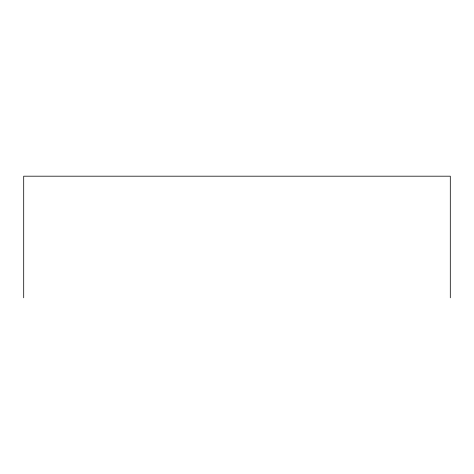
<?xml version="1.0" encoding="UTF-8"?>
<svg xmlns="http://www.w3.org/2000/svg" width="474" height="474" viewBox="0 0 474 474"><rect width="100%" height="100%" fill="white"/><g stroke="black" fill="none" stroke-linecap="round" stroke-linejoin="round"><path stroke-width="0.71" d="M450.3 297.808L450.3 176.192L23.7 176.192L23.7 297.808"/></g></svg>
